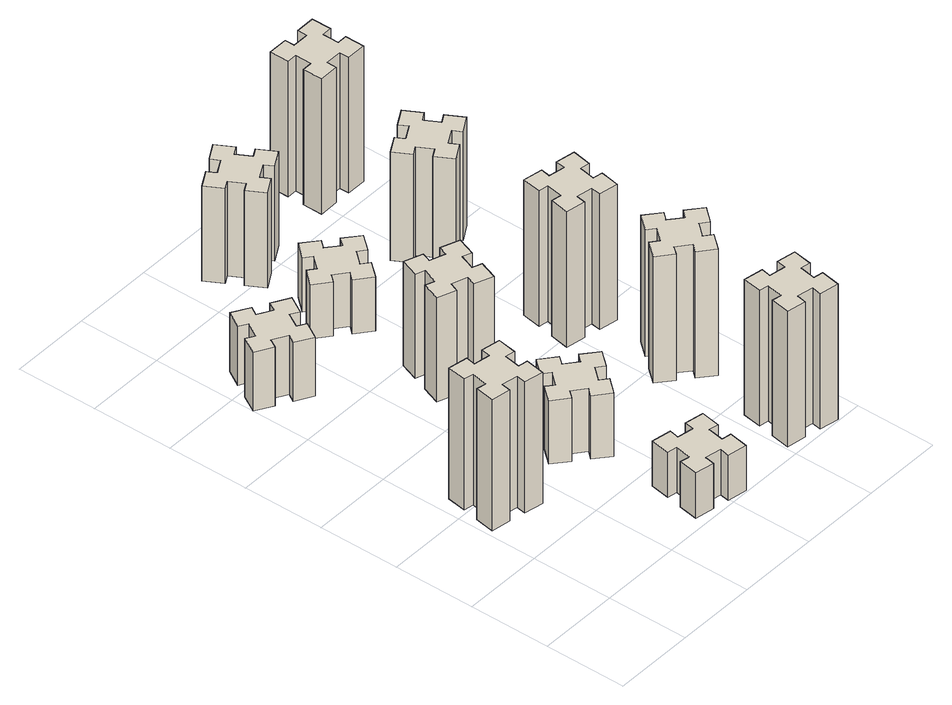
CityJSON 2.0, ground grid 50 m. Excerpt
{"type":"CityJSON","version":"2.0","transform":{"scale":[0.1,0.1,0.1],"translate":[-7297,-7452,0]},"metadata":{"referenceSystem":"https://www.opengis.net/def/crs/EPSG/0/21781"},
"CityObjects":{
"building1":{"type":"Building","attributes":{"class":"1000","function":"1000","usage":"1000","yearOfConstruction":2016,"roofType":"1000","measuredHeight":87,"storeysAboveGround":30,"storeysBelowGround":0},"geometry":[{"type":"Solid","lod":"1","boundaries":[[[[0,1,2,3,4,5,6,7,8,9,10,11,12,13,14,15,16,17,18,19]],[[17,16,20,21]],[[16,15,22,20]],[[15,14,23,22]],[[14,13,24,23]],[[13,12,25,24]],[[12,11,26,25]],[[11,10,27,26]],[[10,9,28,27]],[[9,8,29,28]],[[8,7,30,29]],[[7,6,31,30]],[[6,5,32,31]],[[5,4,33,32]],[[4,3,34,33]],[[3,2,35,34]],[[2,1,36,35]],[[1,0,37,36]],[[0,19,38,37]],[[19,18,39,38]],[[18,17,21,39]],[[24,25,26,27,28,29,30,31,32,33,34,35,36,37,38,39,21,20,22,23]]]]}]},
"building2":{"type":"Building","attributes":{"class":"1000","function":"1000","usage":"1000","yearOfConstruction":2016,"roofType":"1000","measuredHeight":39,"storeysAboveGround":30,"storeysBelowGround":0},"geometry":[{"type":"Solid","lod":"1","boundaries":[[[[40,41,42,43,44,45,46,47,48,49,50,51,52,53,54,55,56,57,58,59]],[[57,56,60,61]],[[56,55,62,60]],[[55,54,63,62]],[[54,53,64,63]],[[53,52,65,64]],[[52,51,66,65]],[[51,50,67,66]],[[50,49,68,67]],[[49,48,69,68]],[[48,47,70,69]],[[47,46,71,70]],[[46,45,72,71]],[[45,44,73,72]],[[44,43,74,73]],[[43,42,75,74]],[[42,41,76,75]],[[41,40,77,76]],[[40,59,78,77]],[[59,58,79,78]],[[58,57,61,79]],[[64,65,66,67,68,69,70,71,72,73,74,75,76,77,78,79,61,60,62,63]]]]}]},
"building3":{"type":"Building","attributes":{"class":"1000","function":"1000","usage":"1000","yearOfConstruction":2016,"roofType":"1000","measuredHeight":30,"storeysAboveGround":30,"storeysBelowGround":0},"geometry":[{"type":"Solid","lod":"1","boundaries":[[[[80,81,82,83,84,85,86,87,88,89,90,91,92,93,94,95,96,97,98,99]],[[97,96,100,101]],[[96,95,102,100]],[[95,94,103,102]],[[94,93,104,103]],[[93,92,105,104]],[[92,91,106,105]],[[91,90,107,106]],[[90,89,108,107]],[[89,88,109,108]],[[88,87,110,109]],[[87,86,111,110]],[[86,85,112,111]],[[85,84,113,112]],[[84,83,114,113]],[[83,82,115,114]],[[82,81,116,115]],[[81,80,117,116]],[[80,99,118,117]],[[99,98,119,118]],[[98,97,101,119]],[[104,105,106,107,108,109,110,111,112,113,114,115,116,117,118,119,101,100,102,103]]]]}]},
"building4":{"type":"Building","attributes":{"class":"1000","function":"1000","usage":"1000","yearOfConstruction":2016,"roofType":"1000","measuredHeight":42,"storeysAboveGround":30,"storeysBelowGround":0},"geometry":[{"type":"Solid","lod":"1","boundaries":[[[[120,121,122,123,124,125,126,127,128,129,130,131,132,133,134,135,136,137,138,139]],[[137,136,140,141]],[[136,135,142,140]],[[135,134,143,142]],[[134,133,144,143]],[[133,132,145,144]],[[132,131,146,145]],[[131,130,147,146]],[[130,129,148,147]],[[129,128,149,148]],[[128,127,150,149]],[[127,126,151,150]],[[126,125,152,151]],[[125,124,153,152]],[[124,123,154,153]],[[123,122,155,154]],[[122,121,156,155]],[[121,120,157,156]],[[120,139,158,157]],[[139,138,159,158]],[[138,137,141,159]],[[144,145,146,147,148,149,150,151,152,153,154,155,156,157,158,159,141,140,142,143]]]]}]},
"building5":{"type":"Building","attributes":{"class":"1000","function":"1000","usage":"1000","yearOfConstruction":2016,"roofType":"1000","measuredHeight":69,"storeysAboveGround":30,"storeysBelowGround":0},"geometry":[{"type":"Solid","lod":"1","boundaries":[[[[160,161,162,163,164,165,166,167,168,169,170,171,172,173,174,175,176,177,178,179]],[[177,176,180,181]],[[176,175,182,180]],[[175,174,183,182]],[[174,173,184,183]],[[173,172,185,184]],[[172,171,186,185]],[[171,170,187,186]],[[170,169,188,187]],[[169,168,189,188]],[[168,167,190,189]],[[167,166,191,190]],[[166,165,192,191]],[[165,164,193,192]],[[164,163,194,193]],[[163,162,195,194]],[[162,161,196,195]],[[161,160,197,196]],[[160,179,198,197]],[[179,178,199,198]],[[178,177,181,199]],[[184,185,186,187,188,189,190,191,192,193,194,195,196,197,198,199,181,180,182,183]]]]}]},
"building6":{"type":"Building","attributes":{"class":"1000","function":"1000","usage":"1000","yearOfConstruction":2016,"roofType":"1000","measuredHeight":36,"storeysAboveGround":30,"storeysBelowGround":0},"geometry":[{"type":"Solid","lod":"1","boundaries":[[[[200,201,202,203,204,205,206,207,208,209,210,211,212,213,214,215,216,217,218,219]],[[217,216,220,221]],[[216,215,222,220]],[[215,214,223,222]],[[214,213,224,223]],[[213,212,225,224]],[[212,211,226,225]],[[211,210,227,226]],[[210,209,228,227]],[[209,208,229,228]],[[208,207,230,229]],[[207,206,231,230]],[[206,205,232,231]],[[205,204,233,232]],[[204,203,234,233]],[[203,202,235,234]],[[202,201,236,235]],[[201,200,237,236]],[[200,219,238,237]],[[219,218,239,238]],[[218,217,221,239]],[[224,225,226,227,228,229,230,231,232,233,234,235,236,237,238,239,221,220,222,223]]]]}]},
"building7":{"type":"Building","attributes":{"class":"1000","function":"1000","usage":"1000","yearOfConstruction":2016,"roofType":"1000","measuredHeight":90,"storeysAboveGround":30,"storeysBelowGround":0},"geometry":[{"type":"Solid","lod":"1","boundaries":[[[[240,241,242,243,244,245,246,247,248,249,250,251,252,253,254,255,256,257,258,259]],[[257,256,260,261]],[[256,255,262,260]],[[255,254,263,262]],[[254,253,264,263]],[[253,252,265,264]],[[252,251,266,265]],[[251,250,267,266]],[[250,249,268,267]],[[249,248,269,268]],[[248,247,270,269]],[[247,246,271,270]],[[246,245,272,271]],[[245,244,273,272]],[[244,243,274,273]],[[243,242,275,274]],[[242,241,276,275]],[[241,240,277,276]],[[240,259,278,277]],[[259,258,279,278]],[[258,257,261,279]],[[264,265,266,267,268,269,270,271,272,273,274,275,276,277,278,279,261,260,262,263]]]]}]},
"building8":{"type":"Building","attributes":{"class":"1000","function":"1000","usage":"1000","yearOfConstruction":2016,"roofType":"1000","measuredHeight":63,"storeysAboveGround":30,"storeysBelowGround":0},"geometry":[{"type":"Solid","lod":"1","boundaries":[[[[280,281,282,283,284,285,286,287,288,289,290,291,292,293,294,295,296,297,298,299]],[[297,296,300,301]],[[296,295,302,300]],[[295,294,303,302]],[[294,293,304,303]],[[293,292,305,304]],[[292,291,306,305]],[[291,290,307,306]],[[290,289,308,307]],[[289,288,309,308]],[[288,287,310,309]],[[287,286,311,310]],[[286,285,312,311]],[[285,284,313,312]],[[284,283,314,313]],[[283,282,315,314]],[[282,281,316,315]],[[281,280,317,316]],[[280,299,318,317]],[[299,298,319,318]],[[298,297,301,319]],[[304,305,306,307,308,309,310,311,312,313,314,315,316,317,318,319,301,300,302,303]]]]}]},
"building9":{"type":"Building","attributes":{"class":"1000","function":"1000","usage":"1000","yearOfConstruction":2016,"roofType":"1000","measuredHeight":84,"storeysAboveGround":30,"storeysBelowGround":0},"geometry":[{"type":"Solid","lod":"1","boundaries":[[[[320,321,322,323,324,325,326,327,328,329,330,331,332,333,334,335,336,337,338,339]],[[337,336,340,341]],[[336,335,342,340]],[[335,334,343,342]],[[334,333,344,343]],[[333,332,345,344]],[[332,331,346,345]],[[331,330,347,346]],[[330,329,348,347]],[[329,328,349,348]],[[328,327,350,349]],[[327,326,351,350]],[[326,325,352,351]],[[325,324,353,352]],[[324,323,354,353]],[[323,322,355,354]],[[322,321,356,355]],[[321,320,357,356]],[[320,339,358,357]],[[339,338,359,358]],[[338,337,341,359]],[[344,345,346,347,348,349,350,351,352,353,354,355,356,357,358,359,341,340,342,343]]]]}]},
"building10":{"type":"Building","attributes":{"class":"1000","function":"1000","usage":"1000","yearOfConstruction":2016,"roofType":"1000","measuredHeight":90,"storeysAboveGround":30,"storeysBelowGround":0},"geometry":[{"type":"Solid","lod":"1","boundaries":[[[[360,361,362,363,364,365,366,367,368,369,370,371,372,373,374,375,376,377,378,379]],[[377,376,380,381]],[[376,375,382,380]],[[375,374,383,382]],[[374,373,384,383]],[[373,372,385,384]],[[372,371,386,385]],[[371,370,387,386]],[[370,369,388,387]],[[369,368,389,388]],[[368,367,390,389]],[[367,366,391,390]],[[366,365,392,391]],[[365,364,393,392]],[[364,363,394,393]],[[363,362,395,394]],[[362,361,396,395]],[[361,360,397,396]],[[360,379,398,397]],[[379,378,399,398]],[[378,377,381,399]],[[384,385,386,387,388,389,390,391,392,393,394,395,396,397,398,399,381,380,382,383]]]]}]},
"building11":{"type":"Building","attributes":{"class":"1000","function":"1000","usage":"1000","yearOfConstruction":2016,"roofType":"1000","measuredHeight":72,"storeysAboveGround":30,"storeysBelowGround":0},"geometry":[{"type":"Solid","lod":"1","boundaries":[[[[400,401,402,403,404,405,406,407,408,409,410,411,412,413,414,415,416,417,418,419]],[[417,416,420,421]],[[416,415,422,420]],[[415,414,423,422]],[[414,413,424,423]],[[413,412,425,424]],[[412,411,426,425]],[[411,410,427,426]],[[410,409,428,427]],[[409,408,429,428]],[[408,407,430,429]],[[407,406,431,430]],[[406,405,432,431]],[[405,404,433,432]],[[404,403,434,433]],[[403,402,435,434]],[[402,401,436,435]],[[401,400,437,436]],[[400,419,438,437]],[[419,418,439,438]],[[418,417,421,439]],[[424,425,426,427,428,429,430,431,432,433,434,435,436,437,438,439,421,420,422,423]]]]}]},
"building12":{"type":"Building","attributes":{"class":"1000","function":"1000","usage":"1000","yearOfConstruction":2016,"roofType":"1000","measuredHeight":90,"storeysAboveGround":30,"storeysBelowGround":0},"geometry":[{"type":"Solid","lod":"1","boundaries":[[[[440,441,442,443,444,445,446,447,448,449,450,451,452,453,454,455,456,457,458,459]],[[457,456,460,461]],[[456,455,462,460]],[[455,454,463,462]],[[454,453,464,463]],[[453,452,465,464]],[[452,451,466,465]],[[451,450,467,466]],[[450,449,468,467]],[[449,448,469,468]],[[448,447,470,469]],[[447,446,471,470]],[[446,445,472,471]],[[445,444,473,472]],[[444,443,474,473]],[[443,442,475,474]],[[442,441,476,475]],[[441,440,477,476]],[[440,459,478,477]],[[459,458,479,478]],[[458,457,461,479]],[[464,465,466,467,468,469,470,471,472,473,474,475,476,477,478,479,461,460,462,463]]]]}]}
},
"vertices":[
[335,877,0],[352,975,0],[411,965,0],[432,1083,0],[314,1104,0],[304,1045,0],[205,1062,0],[216,1121,0],[97,1142,0],[77,1024,0],[136,1014,0],[118,915,0],[59,926,0],[38,807,0],[157,787,0],[167,846,0],[265,828,0],[255,769,0],[373,748,0],[394,867,0],[265,828,870],[255,769,870],[167,846,870],[157,787,870],[38,807,870],[59,926,870],[118,915,870],[136,1014,870],[77,1024,870],[97,1142,870],[216,1121,870],[205,1062,870],[304,1045,870],[314,1104,870],[432,1083,870],[411,965,870],[352,975,870],[335,877,870],[394,867,870],[373,748,870],
[306,2327,0],[356,2414,0],[408,2384,0],[468,2488,0],[364,2548,0],[334,2496,0],[247,2546,0],[277,2598,0],[173,2658,0],[113,2554,0],[165,2524,0],[115,2437,0],[63,2467,0],[3,2363,0],[107,2303,0],[137,2355,0],[224,2305,0],[194,2253,0],[298,2193,0],[358,2297,0],[224,2305,390],[194,2253,390],[137,2355,390],[107,2303,390],[3,2363,390],[63,2467,390],[115,2437,390],[165,2524,390],[113,2554,390],[173,2658,390],[277,2598,390],[247,2546,390],[334,2496,390],[364,2548,390],[468,2488,390],[408,2384,390],[356,2414,390],[306,2327,390],[358,2297,390],[298,2193,390],
[876,274,0],[858,175,0],[799,186,0],[778,67,0],[897,47,0],[907,106,0],[1005,88,0],[995,29,0],[1113,8,0],[1134,127,0],[1075,137,0],[1092,235,0],[1151,225,0],[1172,343,0],[1054,364,0],[1044,305,0],[945,322,0],[956,381,0],[837,402,0],[817,284,0],[945,322,300],[956,381,300],[1044,305,300],[1054,364,300],[1172,343,300],[1151,225,300],[1092,235,300],[1075,137,300],[1134,127,300],[1113,8,300],[995,29,300],[1005,88,300],[907,106,300],[897,47,300],[778,67,300],[799,186,300],[858,175,300],[876,274,300],[817,284,300],[837,402,300],
[927,836,0],[992,913,0],[1038,874,0],[1115,966,0],[1023,1043,0],[984,997,0],[908,1062,0],[946,1108,0],[854,1185,0],[777,1093,0],[823,1054,0],[759,978,0],[713,1016,0],[636,924,0],[728,847,0],[766,893,0],[843,829,0],[804,783,0],[896,706,0],[973,798,0],[843,829,420],[804,783,420],[766,893,420],[728,847,420],[636,924,420],[713,1016,420],[759,978,420],[823,1054,420],[777,1093,420],[854,1185,420],[946,1108,420],[908,1062,420],[984,997,420],[1023,1043,420],[1115,966,420],[1038,874,420],[992,913,420],[927,836,420],[973,798,420],[896,706,420],
[962,1701,0],[996,1795,0],[1052,1774,0],[1093,1887,0],[980,1928,0],[960,1872,0],[866,1906,0],[887,1962,0],[774,2003,0],[733,1890,0],[789,1870,0],[755,1776,0],[699,1797,0],[657,1684,0],[770,1643,0],[791,1699,0],[885,1665,0],[864,1609,0],[977,1567,0],[1018,1680,0],[885,1665,690],[864,1609,690],[791,1699,690],[770,1643,690],[657,1684,690],[699,1797,690],[755,1776,690],[789,1870,690],[733,1890,690],[774,2003,690],[887,1962,690],[866,1906,690],[960,1872,690],[980,1928,690],[1093,1887,690],[1052,1774,690],[996,1795,690],[962,1701,690],[1018,1680,690],[977,1567,690],
[766,2473,0],[843,2409,0],[804,2363,0],[896,2286,0],[973,2378,0],[927,2416,0],[992,2493,0],[1038,2454,0],[1115,2546,0],[1023,2623,0],[984,2577,0],[908,2642,0],[946,2688,0],[854,2765,0],[777,2673,0],[823,2634,0],[759,2558,0],[713,2596,0],[636,2504,0],[728,2427,0],[759,2558,360],[713,2596,360],[823,2634,360],[777,2673,360],[854,2765,360],[946,2688,360],[908,2642,360],[984,2577,360],[1023,2623,360],[1115,2546,360],[1038,2454,360],[992,2493,360],[927,2416,360],[973,2378,360],[896,2286,360],[804,2363,360],[843,2409,360],[766,2473,360],[728,2427,360],[636,2504,360],
[1784,305,0],[1685,322,0],[1696,381,0],[1577,402,0],[1557,284,0],[1616,274,0],[1598,175,0],[1539,186,0],[1518,67,0],[1637,47,0],[1647,106,0],[1745,88,0],[1735,29,0],[1853,8,0],[1874,127,0],[1815,137,0],[1832,235,0],[1891,225,0],[1912,343,0],[1794,364,0],[1832,235,900],[1891,225,900],[1815,137,900],[1874,127,900],[1853,8,900],[1735,29,900],[1745,88,900],[1647,106,900],[1637,47,900],[1518,67,900],[1539,186,900],[1598,175,900],[1616,274,900],[1557,284,900],[1577,402,900],[1696,381,900],[1685,322,900],[1784,305,900],[1794,364,900],[1912,343,900],
[996,3177,0],[946,3264,0],[998,3294,0],[938,3398,0],[834,3338,0],[864,3286,0],[777,3236,0],[747,3288,0],[643,3228,0],[703,3124,0],[755,3154,0],[805,3067,0],[753,3037,0],[813,2933,0],[917,2993,0],[887,3045,0],[974,3095,0],[1004,3043,0],[1108,3103,0],[1048,3207,0],[974,3095,630],[1004,3043,630],[887,3045,630],[917,2993,630],[813,2933,630],[753,3037,630],[805,3067,630],[755,3154,630],[703,3124,630],[643,3228,630],[747,3288,630],[777,3236,630],[864,3286,630],[834,3338,630],[938,3398,630],[998,3294,630],[946,3264,630],[996,3177,630],[1048,3207,630],[1108,3103,630],
[1767,836,0],[1832,913,0],[1878,874,0],[1955,966,0],[1863,1043,0],[1824,997,0],[1748,1062,0],[1786,1108,0],[1694,1185,0],[1617,1093,0],[1663,1054,0],[1599,978,0],[1553,1016,0],[1476,924,0],[1568,847,0],[1606,893,0],[1683,829,0],[1644,783,0],[1736,706,0],[1813,798,0],[1683,829,840],[1644,783,840],[1606,893,840],[1568,847,840],[1476,924,840],[1553,1016,840],[1599,978,840],[1663,1054,840],[1617,1093,840],[1694,1185,840],[1786,1108,840],[1748,1062,840],[1824,997,840],[1863,1043,840],[1955,966,840],[1878,874,840],[1832,913,840],[1767,836,840],[1813,798,840],[1736,706,840],
[1547,1486,0],[1645,1468,0],[1635,1409,0],[1753,1388,0],[1774,1507,0],[1715,1517,0],[1732,1615,0],[1791,1605,0],[1812,1723,0],[1694,1744,0],[1684,1685,0],[1585,1702,0],[1596,1761,0],[1477,1782,0],[1457,1664,0],[1516,1654,0],[1498,1555,0],[1439,1566,0],[1418,1447,0],[1537,1427,0],[1498,1555,900],[1439,1566,900],[1516,1654,900],[1457,1664,900],[1477,1782,900],[1596,1761,900],[1585,1702,900],[1684,1685,900],[1694,1744,900],[1812,1723,900],[1791,1605,900],[1732,1615,900],[1715,1517,900],[1774,1507,900],[1753,1388,900],[1635,1409,900],[1645,1468,900],[1547,1486,900],[1537,1427,900],[1418,1447,900],
[1627,2405,0],[1714,2455,0],[1744,2403,0],[1848,2463,0],[1788,2567,0],[1736,2537,0],[1686,2624,0],[1738,2654,0],[1678,2758,0],[1574,2698,0],[1604,2646,0],[1517,2596,0],[1487,2648,0],[1383,2588,0],[1443,2484,0],[1495,2514,0],[1545,2427,0],[1493,2397,0],[1553,2293,0],[1657,2353,0],[1545,2427,720],[1493,2397,720],[1495,2514,720],[1443,2484,720],[1383,2588,720],[1487,2648,720],[1517,2596,720],[1604,2646,720],[1574,2698,720],[1678,2758,720],[1738,2654,720],[1686,2624,720],[1736,2537,720],[1788,2567,720],[1848,2463,720],[1744,2403,720],[1714,2455,720],[1627,2405,720],[1657,2353,720],[1553,2293,720],
[1565,3155,0],[1665,3155,0],[1665,3095,0],[1785,3095,0],[1785,3215,0],[1725,3215,0],[1725,3315,0],[1785,3315,0],[1785,3435,0],[1665,3435,0],[1665,3375,0],[1565,3375,0],[1565,3435,0],[1445,3435,0],[1445,3315,0],[1505,3315,0],[1505,3215,0],[1445,3215,0],[1445,3095,0],[1565,3095,0],[1505,3215,900],[1445,3215,900],[1505,3315,900],[1445,3315,900],[1445,3435,900],[1565,3435,900],[1565,3375,900],[1665,3375,900],[1665,3435,900],[1785,3435,900],[1785,3315,900],[1725,3315,900],[1725,3215,900],[1785,3215,900],[1785,3095,900],[1665,3095,900],[1665,3155,900],[1565,3155,900],[1565,3095,900],[1445,3095,900]
]}
